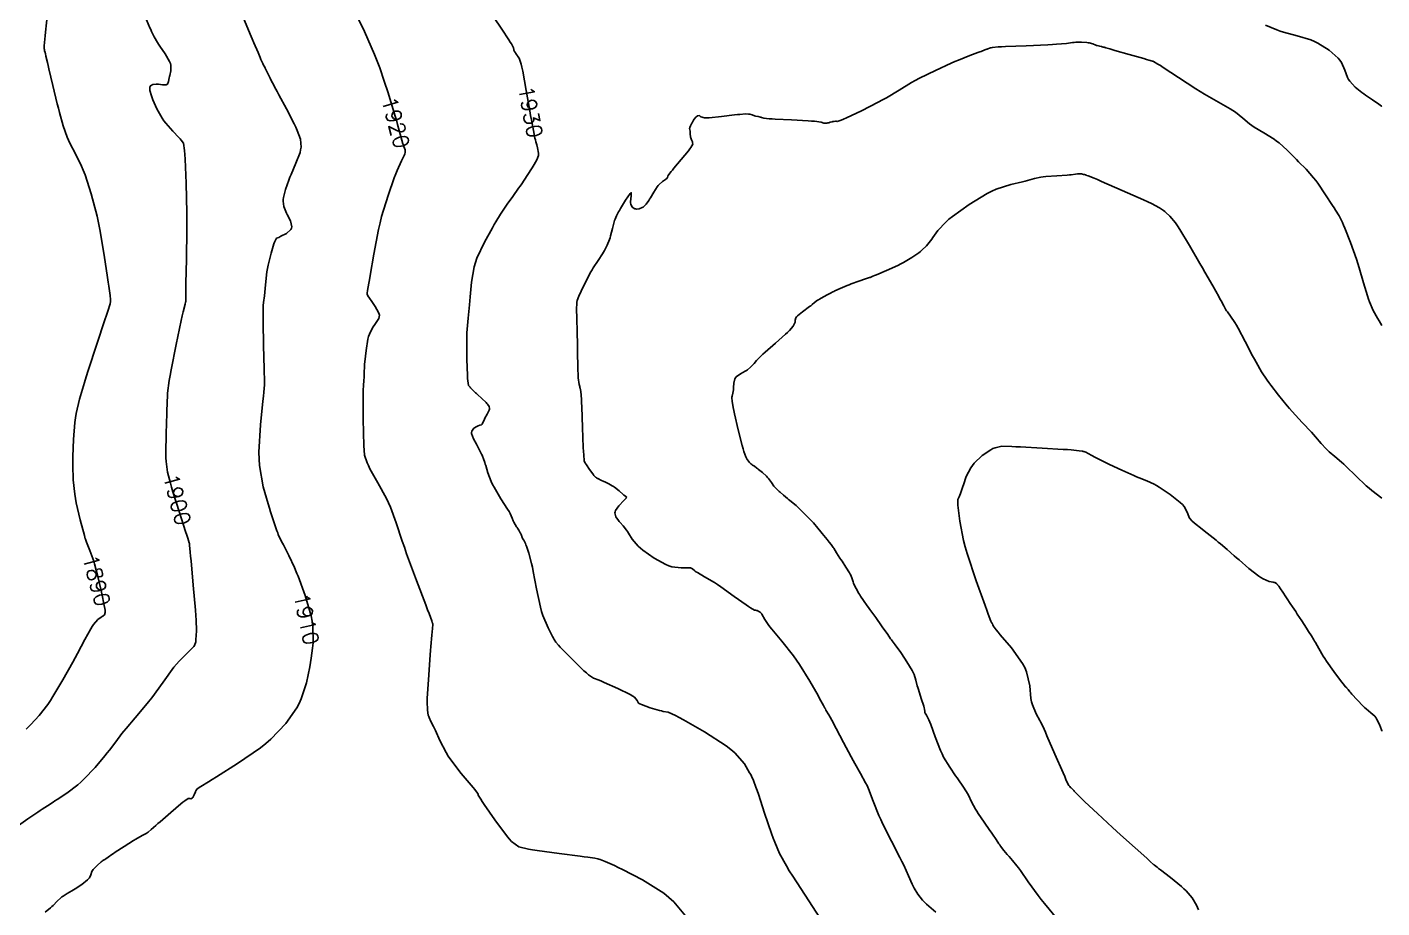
# Model space of a CAD drawing. Header units: metres. Extents: x 837477 to 838477, y 1189014 to 1191014.
# Drawn here: x 838139.6 to 838476.5, y 1189389.2 to 1189608.2 of the extents above; entities that cross this region are included whole.
import ezdxf

# ---------------------------------------------------------------- set-up
doc = ezdxf.new("R2010")
doc.units = ezdxf.units.M
doc.header["$LTSCALE"] = 0.3
doc.layers.add('COTAS 10', color=1, linetype='Continuous')
doc.styles.get("Standard").update_dxf_attribs({"font": 'simplex.shx'})

msp = doc.modelspace()

# ---------------------------------------------------------------- linework, layer by layer
at = {"layer": 'COTAS 10'}
for points, elevation in [([(838139.34, 1189433.655), (838139.932, 1189434.219), (838140.517, 1189434.798), (838142.579, 1189437.025), (838144.713, 1189439.804), (838145.345, 1189440.733), (838145.994, 1189441.731), (838148.486, 1189445.908), (838150.9, 1189450.256), (838151.501, 1189451.362), (838152.071, 1189452.425), (838153.885, 1189455.908), (838155.376, 1189458.621), (838155.743, 1189459.198), (838156.089, 1189459.7), (838157.176, 1189460.885), (838158.008, 1189461.491), (838158.194, 1189461.628), (838158.361, 1189461.752), (838158.803, 1189462.087), (838158.978, 1189462.653), (838158.977, 1189462.922), (838158.953, 1189463.239), (838158.687, 1189464.791), (838158.203, 1189466.974), (838158.042, 1189467.69), (838157.869, 1189468.454), (838157.148, 1189471.615), (838156.357, 1189474.712), (838156.141, 1189475.436), (838155.926, 1189476.102), (838155.159, 1189478.026), (838154.326, 1189480.136), (838154.07, 1189480.919), (838154.045, 1189481.001), (838153.803, 1189481.789), (838152.746, 1189485.652), (838151.795, 1189489.878), (838151.595, 1189490.978), (838151.423, 1189492.046), (838151.029, 1189495.652), (838150.903, 1189499.262), (838150.9, 1189500.334), (838150.91, 1189501.438), (838151.063, 1189505.686), (838151.441, 1189509.928), (838151.594, 1189511.029), (838151.768, 1189512.097), (838152.57, 1189515.686), (838153.802, 1189519.846), (838154.247, 1189521.274), (838154.738, 1189522.823), (838156.884, 1189529.412), (838158.879, 1189535.43), (838159.275, 1189536.618), (838159.602, 1189537.598), (838160.215, 1189539.412), (838160.317, 1189540.016), (838160.322, 1189540.234), (838160.317, 1189540.474), (838160.215, 1189541.523), (838159.89, 1189543.782), (838159.745, 1189544.785), (838159.575, 1189545.951), (838158.763, 1189551.523), (838157.677, 1189557.898), (838157.335, 1189559.57), (838156.974, 1189561.202), (838155.522, 1189566.759), (838153.966, 1189571.512), (838153.54, 1189572.638), (838153.117, 1189573.681), (838151.605, 1189576.759), (838150.226, 1189579.369), (838149.886, 1189580.118), (838149.565, 1189580.877), (838148.557, 1189583.711), (838147.617, 1189587.013), (838147.339, 1189588.067), (838147.052, 1189589.182), (838145.951, 1189593.711), (838144.99, 1189597.823), (838144.792, 1189598.674), (838144.623, 1189599.4), (838144.257, 1189600.985), (838144.1, 1189601.66), (838144.063, 1189601.813), (838144.028, 1189601.952), (838143.924, 1189602.33), (838143.857, 1189602.695), (838143.845, 1189602.824), (838143.836, 1189602.967), (838143.829, 1189603.586), (838143.957, 1189605.244), (838144.034, 1189606.041), (838144.128, 1189606.985), (838144.617, 1189611.617)], 1890), ([(838192.786, 1189611.886), (838195.074, 1189606.487), (838195.564, 1189605.33), (838195.991, 1189604.319), (838197.014, 1189601.886), (838197.531, 1189600.649), (838197.639, 1189600.391), (838197.731, 1189600.169), (838197.938, 1189599.676), (838198.07, 1189599.387), (838198.116, 1189599.294), (838198.166, 1189599.196), (838198.378, 1189598.797), (838198.671, 1189598.237), (838198.771, 1189598.038), (838198.88, 1189597.82), (838199.341, 1189596.872), (838199.849, 1189595.835), (838199.987, 1189595.561), (838200.124, 1189595.292), (838200.608, 1189594.368), (838201.433, 1189592.836), (838201.785, 1189592.184), (838202.19, 1189591.433), (838204.1, 1189587.897), (838206.008, 1189584.197), (838206.413, 1189583.342), (838206.764, 1189582.56), (838207.582, 1189580.35), (838207.692, 1189578.383), (838207.595, 1189577.754), (838207.443, 1189577.09), (838206.438, 1189574.389), (838205.202, 1189571.599), (838204.905, 1189570.878), (838204.627, 1189570.181), (838203.788, 1189567.848), (838203.298, 1189565.866), (838203.24, 1189565.39), (838203.216, 1189564.945), (838203.412, 1189563.599), (838203.914, 1189562.362), (838204.084, 1189561.985), (838204.266, 1189561.594), (838205.034, 1189560.057), (838205.401, 1189558.579), (838205.33, 1189558.224), (838205.185, 1189557.893), (838204.04, 1189556.894), (838202.674, 1189556.201), (838202.39, 1189556.063), (838202.147, 1189555.948), (838201.61, 1189555.727), (838201.235, 1189555.11), (838201.093, 1189554.746), (838200.936, 1189554.298), (838200.233, 1189551.98), (838199.527, 1189549.037), (838199.368, 1189548.195), (838199.224, 1189547.342), (838198.834, 1189544.16), (838198.578, 1189541.397), (838198.518, 1189540.807), (838198.463, 1189540.293), (838198.303, 1189539.069), (838198.237, 1189537.093), (838198.24, 1189536.104), (838198.253, 1189534.924), (838198.38, 1189529.069), (838198.529, 1189523.248), (838198.555, 1189522.089), (838198.576, 1189521.127), (838198.598, 1189519.287), (838198.43, 1189517.415), (838198.33, 1189516.431), (838198.207, 1189515.246), (838197.571, 1189509.287), (838197.201, 1189502.505), (838197.247, 1189500.8), (838197.356, 1189499.171), (838198.283, 1189493.913), (838199.518, 1189489.633), (838199.821, 1189488.619), (838200.107, 1189487.681), (838200.999, 1189484.912), (838201.711, 1189482.924), (838201.883, 1189482.477), (838202.044, 1189482.075), (838202.536, 1189480.999), (838203.121, 1189479.888), (838203.341, 1189479.464), (838203.586, 1189478.99), (838204.68, 1189476.857), (838206.064, 1189473.826), (838206.492, 1189472.786), (838206.658, 1189472.368), (838206.939, 1189471.658), (838208.717, 1189466.857), (838210.18, 1189461.792), (838210.43, 1189460.498), (838210.612, 1189459.251), (838210.709, 1189455.135), (838210.547, 1189453.771), (838210.25, 1189451.284), (838210.082, 1189450.203), (838209.897, 1189449.115), (838209.08, 1189445.135), (838207.725, 1189441.144), (838207.201, 1189440.05), (838206.612, 1189438.961), (838203.945, 1189435.065), (838200.219, 1189431.18), (838198.962, 1189430.097), (838197.608, 1189429.012), (838191.903, 1189425.065), (838186.648, 1189421.777), (838185.578, 1189421.107), (838184.673, 1189420.54), (838182.795, 1189419.362), (838182.142, 1189418.935), (838182.01, 1189418.842), (838181.9, 1189418.761), (838181.68, 1189418.561), (838181.543, 1189418.293), (838181.485, 1189418.168), (838181.418, 1189418.022), (838181.106, 1189417.312), (838180.758, 1189416.642), (838180.669, 1189416.521), (838180.583, 1189416.427), (838180.3, 1189416.322), (838180.031, 1189416.378), (838179.954, 1189416.386), (838179.877, 1189416.391), (838179.589, 1189416.381), (838178.751, 1189415.831), (838178.327, 1189415.494), (838177.819, 1189415.078), (838175.289, 1189412.911), (838172.672, 1189410.622), (838172.11, 1189410.128), (838171.618, 1189409.696), (838170.427, 1189408.643), (838169.657, 1189408.026), (838169.43, 1189407.869), (838169.197, 1189407.719), (838168.307, 1189407.225), (838167.04, 1189406.524), (838166.569, 1189406.243), (838166.046, 1189405.924), (838163.723, 1189404.456), (838161.496, 1189403.011), (838161.033, 1189402.705), (838160.637, 1189402.441), (838159.761, 1189401.829), (838159.355, 1189401.528), (838159.254, 1189401.46), (838159.159, 1189401.399), (838158.861, 1189401.234), (838158.412, 1189400.925), (838158.222, 1189400.774), (838158.004, 1189400.593), (838156.979, 1189399.704), (838156.005, 1189398.702), (838155.819, 1189398.451), (838155.669, 1189398.211), (838155.428, 1189397.44), (838155.074, 1189396.643), (838154.852, 1189396.386), (838154.576, 1189396.115), (838153.135, 1189395.005), (838151.49, 1189393.925), (838151.086, 1189393.671), (838150.705, 1189393.437), (838149.516, 1189392.758), (838148.502, 1189392.124), (838148.231, 1189391.919), (838147.964, 1189391.701), (838147.037, 1189390.809), (838146.026, 1189389.801), (838145.707, 1189389.51), (838145.371, 1189389.214), (838144.016, 1189388.105)], 1910), ([(838304.135, 1189386.196), (838300.393, 1189390.682), (838299.18, 1189391.794), (838297.889, 1189392.85), (838292.584, 1189396.196), (838287.632, 1189398.707), (838286.564, 1189399.237), (838285.627, 1189399.695), (838283.335, 1189400.75), (838282.065, 1189401.234), (838281.772, 1189401.331), (838281.504, 1189401.412), (838280.75, 1189401.572), (838279.029, 1189401.775), (838278.151, 1189401.883), (838277.1, 1189402.014), (838271.854, 1189402.676), (838266.439, 1189403.427), (838265.281, 1189403.614), (838264.271, 1189403.793), (838261.854, 1189404.365), (838260.052, 1189405.705), (838259.43, 1189406.367), (838258.753, 1189407.157), (838255.865, 1189411.062), (838253.269, 1189414.885), (838252.777, 1189415.622), (838252.384, 1189416.22), (838251.785, 1189417.22), (838251.785, 1189417.347), (838251.769, 1189417.395), (838251.747, 1189417.448), (838251.61, 1189417.683), (838250.877, 1189418.601), (838250.48, 1189419.084), (838249.998, 1189419.667), (838247.555, 1189422.597), (838244.911, 1189426.032), (838244.303, 1189426.932), (838243.748, 1189427.81), (838242.193, 1189430.798), (838241.122, 1189433.256), (838240.873, 1189433.8), (838240.645, 1189434.285), (838239.992, 1189435.544), (838239.542, 1189436.503), (838239.442, 1189436.798), (838239.352, 1189437.107), (838239.113, 1189438.33), (838239.061, 1189440.481), (838239.088, 1189441.375), (838239.133, 1189442.398), (838239.448, 1189447.17), (838239.834, 1189452.092), (838239.925, 1189453.209), (838240.008, 1189454.221), (838240.251, 1189456.988), (838240.401, 1189458.684), (838240.426, 1189459.02), (838240.444, 1189459.298), (838240.449, 1189459.818), (838240.384, 1189460.019), (838240.359, 1189460.095), (838240.33, 1189460.18), (838240.197, 1189460.562), (838239.527, 1189462.363), (838239.158, 1189463.343), (838238.711, 1189464.531), (838236.436, 1189470.562), (838233.959, 1189477.261), (838233.385, 1189478.872), (838232.858, 1189480.376), (838231.36, 1189484.924), (838229.94, 1189488.804), (838229.463, 1189489.886), (838228.95, 1189490.972), (838226.796, 1189494.924), (838224.834, 1189498.396), (838224.442, 1189499.18), (838224.116, 1189499.886), (838223.485, 1189501.794), (838223.314, 1189504.188), (838223.278, 1189505.2), (838223.247, 1189506.363), (838223.176, 1189511.828), (838223.17, 1189517.088), (838223.18, 1189518.123), (838223.194, 1189518.975), (838223.288, 1189520.528), (838223.382, 1189521.025), (838223.397, 1189521.211), (838223.407, 1189521.418), (838223.402, 1189522.34), (838223.451, 1189523.824), (838223.494, 1189524.385), (838223.55, 1189525.011), (838223.861, 1189527.815), (838224.343, 1189530.647), (838224.506, 1189531.291), (838224.683, 1189531.874), (838225.43, 1189533.473), (838226.187, 1189534.553), (838226.369, 1189534.81), (838226.54, 1189535.047), (838227.06, 1189535.749), (838227.187, 1189536.566), (838227.11, 1189536.876), (838226.984, 1189537.223), (838226.124, 1189538.777), (838225.132, 1189540.274), (838224.923, 1189540.585), (838224.741, 1189540.851), (838224.323, 1189541.436), (838224.163, 1189541.807), (838224.144, 1189541.938), (838224.137, 1189542.081), (838224.206, 1189542.699), (838224.532, 1189544.518), (838224.686, 1189545.418), (838224.869, 1189546.49), (838225.761, 1189551.795), (838226.962, 1189557.94), (838227.338, 1189559.543), (838227.734, 1189561.102), (838229.324, 1189566.376), (838230.888, 1189570.73), (838231.268, 1189571.71), (838231.624, 1189572.591), (838232.72, 1189574.958), (838233.426, 1189576.437), (838233.537, 1189576.759), (838233.611, 1189577.042), (838233.572, 1189577.749), (838233.244, 1189578.533), (838233.135, 1189578.865), (838233.019, 1189579.247), (838232.534, 1189581.041), (838231.722, 1189583.992), (838231.4, 1189585.103), (838231.036, 1189586.341), (838229.369, 1189591.874), (838228.398, 1189594.759), (838227.279, 1189598.083), (838226.648, 1189599.748), (838225.995, 1189601.389), (838223.445, 1189607.117), (838221.062, 1189612.042)], 1920), ([(838255.584, 1189610.789), (838257.641, 1189607.69), (838259.4, 1189605.042), (838259.741, 1189604.5), (838260.019, 1189604.042), (838260.495, 1189603.079), (838260.583, 1189602.678), (838260.616, 1189602.574), (838260.653, 1189602.472), (838260.816, 1189602.132), (838261.002, 1189601.825), (838261.053, 1189601.744), (838261.104, 1189601.665), (838261.285, 1189601.398), (838261.499, 1189601.111), (838261.571, 1189601.02), (838261.648, 1189600.925), (838261.97, 1189600.537), (838262.453, 1189599.048), (838262.631, 1189598.257), (838262.763, 1189597.623), (838262.829, 1189597.303), (838263.705, 1189592.492), (838264.588, 1189587.382), (838264.79, 1189586.239), (838264.973, 1189585.213), (838265.483, 1189582.492), (838265.88, 1189580.65), (838265.991, 1189580.178), (838266.104, 1189579.724), (838266.315, 1189578.959), (838266.518, 1189578.221), (838266.751, 1189576.917), (838266.748, 1189576.587), (838266.717, 1189576.27), (838266.365, 1189575.24), (838265.669, 1189574.073), (838265.421, 1189573.67), (838265.149, 1189573.233), (838263.968, 1189571.366), (838262.597, 1189569.284), (838262.205, 1189568.711), (838261.809, 1189568.139), (838260.333, 1189566.086), (838258.948, 1189564.177), (838258.608, 1189563.695), (838258.288, 1189563.234), (838257.288, 1189561.739), (838256.143, 1189559.844), (838255.731, 1189559.131), (838255.278, 1189558.337), (838253.298, 1189554.787), (838251.432, 1189550.77), (838251.051, 1189549.68), (838250.729, 1189548.601), (838250.054, 1189544.787), (838249.749, 1189541.129), (838249.66, 1189540.149), (838249.569, 1189539.182), (838249.223, 1189535.808), (838248.959, 1189532.234), (838248.92, 1189531.142), (838248.895, 1189530.005), (838248.927, 1189525.528), (838249.07, 1189521.641), (838249.116, 1189520.876), (838249.165, 1189520.246), (838249.361, 1189519.097), (838249.647, 1189518.767), (838249.751, 1189518.653), (838249.866, 1189518.53), (838250.375, 1189518.005), (838251.08, 1189517.314), (838251.319, 1189517.086), (838251.578, 1189516.842), (838252.673, 1189515.83), (838253.699, 1189514.857), (838253.914, 1189514.638), (838254.099, 1189514.441), (838254.519, 1189513.91), (838254.575, 1189513.376), (838254.531, 1189513.178), (838254.46, 1189512.956), (838253.99, 1189511.973), (838253.438, 1189510.969), (838253.316, 1189510.735), (838253.208, 1189510.519), (838252.932, 1189509.901), (838252.704, 1189509.498), (838252.626, 1189509.418), (838252.543, 1189509.351), (838252.192, 1189509.227), (838251.718, 1189509.089), (838251.557, 1189509.015), (838251.383, 1189508.924), (838250.647, 1189508.465), (838250.14, 1189507.721), (838250.11, 1189507.451), (838250.129, 1189507.154), (838250.595, 1189505.848), (838251.313, 1189504.481), (838251.49, 1189504.144), (838251.658, 1189503.826), (838252.185, 1189502.831), (838252.608, 1189501.995), (838252.711, 1189501.778), (838252.807, 1189501.567), (838253.102, 1189500.856), (838253.415, 1189499.921), (838253.522, 1189499.569), (838253.638, 1189499.176), (838254.134, 1189497.421), (838254.975, 1189495.195), (838255.309, 1189494.506), (838255.688, 1189493.785), (838257.421, 1189490.921), (838259.083, 1189488.318), (838259.416, 1189487.763), (838259.695, 1189487.279), (838260.244, 1189486.13), (838260.469, 1189485.47), (838260.544, 1189485.294), (838260.623, 1189485.123), (838260.954, 1189484.53), (838261.311, 1189483.96), (838261.407, 1189483.803), (838261.501, 1189483.647), (838261.832, 1189483.085), (838262.117, 1189482.585), (838262.183, 1189482.468), (838262.243, 1189482.36), (838262.411, 1189482.048), (838262.523, 1189481.812), (838262.547, 1189481.752), (838262.567, 1189481.695), (838262.616, 1189481.509), (838262.705, 1189481.273), (838262.752, 1189481.185), (838262.808, 1189481.086), (838263.087, 1189480.646), (838263.486, 1189479.842), (838263.616, 1189479.514), (838263.756, 1189479.141), (838264.335, 1189477.411), (838265.016, 1189474.811), (838265.22, 1189473.888), (838265.431, 1189472.878), (838266.251, 1189468.497), (838267.218, 1189464.002), (838267.522, 1189462.92), (838267.843, 1189461.907), (838269.132, 1189458.837), (838270.27, 1189456.702), (838270.495, 1189456.279), (838270.68, 1189455.929), (838271.024, 1189455.272), (838271.733, 1189454.481), (838272.149, 1189454.046), (838272.659, 1189453.518), (838275.296, 1189450.832), (838278.064, 1189448.138), (838278.659, 1189447.605), (838279.178, 1189447.165), (838280.431, 1189446.344), (838281.819, 1189445.817), (838282.424, 1189445.562), (838283.124, 1189445.26), (838286.449, 1189443.772), (838289.589, 1189442.214), (838290.173, 1189441.867), (838290.633, 1189441.556), (838291.264, 1189440.739), (838291.652, 1189440.115), (838291.958, 1189439.926), (838292.35, 1189439.731), (838294.487, 1189438.967), (838296.816, 1189438.299), (838297.33, 1189438.164), (838297.788, 1189438.051), (838298.967, 1189437.822), (838300.85, 1189437.021), (838301.751, 1189436.548), (838302.817, 1189435.965), (838308.037, 1189432.951), (838313.394, 1189429.459), (838314.546, 1189428.575), (838315.555, 1189427.727), (838318.002, 1189424.965), (838319.267, 1189422.799), (838319.531, 1189422.327), (838319.757, 1189421.911), (838320.262, 1189420.869), (838320.838, 1189419.202), (838321.11, 1189418.392), (838321.431, 1189417.43), (838322.994, 1189412.698), (838324.702, 1189407.685), (838325.114, 1189406.547), (838325.5, 1189405.517), (838326.672, 1189402.698), (838328.399, 1189399.609), (838329.135, 1189398.409), (838329.983, 1189397.059), (838333.974, 1189390.938), (838337.84, 1189385.087)], 1930), ([(838169.24, 1189610.007), (838170.108, 1189608.081), (838170.325, 1189607.611), (838170.532, 1189607.169), (838171.196, 1189605.798), (838171.969, 1189604.432), (838172.245, 1189603.991), (838172.548, 1189603.525), (838173.866, 1189601.615), (838175, 1189599.697), (838175.187, 1189599.224), (838175.32, 1189598.776), (838175.339, 1189597.371), (838175.045, 1189596.209), (838174.979, 1189595.915), (838174.92, 1189595.633), (838174.766, 1189594.714), (838174.466, 1189594.076), (838174.315, 1189593.971), (838174.135, 1189593.896), (838173.242, 1189593.885), (838172.214, 1189594.012), (838171.949, 1189594.024), (838171.692, 1189594.026), (838170.836, 1189593.951), (838170.232, 1189593.637), (838170.134, 1189593.488), (838170.066, 1189593.312), (838170.074, 1189592.454), (838170.472, 1189591.133), (838170.651, 1189590.666), (838170.86, 1189590.155), (838171.864, 1189587.942), (838173.194, 1189585.567), (838173.608, 1189584.953), (838174.043, 1189584.359), (838175.781, 1189582.374), (838177.33, 1189580.785), (838177.646, 1189580.44), (838177.913, 1189580.137), (838178.47, 1189579.386), (838178.71, 1189577.561), (838178.778, 1189576.58), (838178.846, 1189575.392), (838179.097, 1189569.386), (838179.265, 1189562.021), (838179.282, 1189559.977), (838179.285, 1189557.931), (838179.189, 1189550.522), (838179.054, 1189544.472), (838179.033, 1189543.283), (838179.019, 1189542.304), (838179.03, 1189540.522), (838179.037, 1189540.085), (838179.021, 1189539.954), (838178.997, 1189539.819), (838178.846, 1189539.294), (838178.383, 1189537.424), (838178.162, 1189536.441), (838177.901, 1189535.256), (838176.626, 1189529.294), (838175.365, 1189523.007), (838175.114, 1189521.616), (838174.905, 1189520.378), (838174.503, 1189517.171), (838174.366, 1189514.29), (838174.325, 1189513.256), (838174.281, 1189512.121), (838174.111, 1189507.171), (838174.055, 1189502.274), (838174.083, 1189501.172), (838174.086, 1189501.126), (838174.13, 1189500.18), (838174.457, 1189497.517), (838175.193, 1189494.8), (838175.498, 1189493.775), (838175.846, 1189492.632), (838177.466, 1189487.517), (838178.999, 1189482.773), (838179.292, 1189481.864), (838179.529, 1189481.129), (838179.909, 1189479.937), (838179.922, 1189479.827), (838179.927, 1189479.774), (838179.933, 1189479.712), (838179.96, 1189479.411), (838180.123, 1189477.666), (838180.215, 1189476.695), (838180.327, 1189475.511), (838180.9, 1189469.474), (838181.447, 1189463.227), (838181.543, 1189461.912), (838181.615, 1189460.777), (838181.673, 1189458.174), (838181.593, 1189456.873), (838181.578, 1189456.558), (838181.566, 1189456.263), (838181.548, 1189455.364), (838181.209, 1189454.463), (838180.995, 1189454.168), (838180.729, 1189453.852), (838179.332, 1189452.546), (838177.363, 1189450.569), (838176.736, 1189449.831), (838176.073, 1189449.01), (838173.386, 1189445.355), (838170.544, 1189441.434), (838169.785, 1189440.444), (838169.038, 1189439.496), (838166.439, 1189436.421), (838164.164, 1189433.809), (838163.621, 1189433.153), (838163.117, 1189432.526), (838161.609, 1189430.505), (838160.053, 1189428.407), (838159.517, 1189427.731), (838158.936, 1189427.014), (838156.458, 1189424.084), (838153.693, 1189421.158), (838152.931, 1189420.443), (838152.17, 1189419.771), (838149.435, 1189417.69), (838147.043, 1189416.116), (838146.5, 1189415.763), (838146.007, 1189415.445), (838144.658, 1189414.599), (838143.285, 1189413.72), (838142.779, 1189413.382), (838142.217, 1189413.003), (838139.734, 1189411.293), (838137.411, 1189409.694)], 1900), ([(838476.514, 1189588.507), (838476.4, 1189588.6), (838476.074, 1189588.842), (838475.718, 1189589.098), (838474.182, 1189590.131), (838472.473, 1189591.299), (838472.006, 1189591.639), (838471.543, 1189591.986), (838469.897, 1189593.301), (838468.513, 1189594.777), (838468.215, 1189595.226), (838467.953, 1189595.692), (838467.318, 1189597.52), (838466.479, 1189599.468), (838466.089, 1189600.009), (838465.631, 1189600.552), (838463.407, 1189602.517), (838460.563, 1189604.263), (838459.713, 1189604.667), (838458.837, 1189605.037), (838455.446, 1189606.084), (838452.067, 1189606.984), (838451.198, 1189607.261), (838450.358, 1189607.549), (838447.563, 1189608.691)], 1930), ([(838476.514, 1189534.014), (838476.173, 1189534.563), (838475.792, 1189535.202), (838475.437, 1189535.811), (838474.366, 1189537.761), (838473.446, 1189539.883), (838473.187, 1189540.601), (838472.925, 1189541.376), (838471.961, 1189544.644), (838470.865, 1189548.39), (838470.519, 1189549.466), (838470.155, 1189550.558), (838468.69, 1189554.644), (838467.291, 1189558.219), (838466.969, 1189558.989), (838466.675, 1189559.665), (838465.851, 1189561.313), (838464.952, 1189562.743), (838464.61, 1189563.282), (838464.229, 1189563.881), (838462.518, 1189566.561), (838460.571, 1189569.407), (838460.041, 1189570.112), (838459.515, 1189570.781), (838457.648, 1189572.895), (838455.805, 1189574.768), (838455.294, 1189575.284), (838454.783, 1189575.798), (838452.938, 1189577.648), (838450.933, 1189579.421), (838450.321, 1189579.888), (838449.686, 1189580.345), (838447.187, 1189581.905), (838444.759, 1189583.377), (838444.168, 1189583.778), (838443.612, 1189584.175), (838441.897, 1189585.585), (838440.072, 1189587.042), (838439.447, 1189587.47), (838438.771, 1189587.907), (838435.893, 1189589.573), (838432.403, 1189591.568), (838431.34, 1189592.213), (838430.234, 1189592.899), (838425.893, 1189595.708), (838422.142, 1189598.187), (838421.409, 1189598.664), (838420.809, 1189599.05), (838419.743, 1189599.686), (838419.571, 1189599.726), (838419.534, 1189599.736), (838419.501, 1189599.745), (838419.42, 1189599.772), (838418.508, 1189600.036), (838417.951, 1189600.195), (838417.263, 1189600.391), (838413.679, 1189601.408), (838410.081, 1189602.436), (838409.383, 1189602.638), (838408.814, 1189602.806), (838407.839, 1189603.115), (838407.699, 1189603.178), (838407.657, 1189603.19), (838407.613, 1189603.2), (838407.443, 1189603.216), (838407.287, 1189603.227), (838407.253, 1189603.233), (838407.222, 1189603.241), (838407.144, 1189603.279), (838406.988, 1189603.339), (838406.909, 1189603.359), (838406.815, 1189603.382), (838406.342, 1189603.48), (838405.73, 1189603.634), (838405.548, 1189603.692), (838405.359, 1189603.757), (838404.63, 1189604.045), (838403.733, 1189604.314), (838403.439, 1189604.367), (838403.125, 1189604.41), (838401.825, 1189604.487), (838400.377, 1189604.451), (838399.97, 1189604.424), (838399.559, 1189604.389), (838398.054, 1189604.198), (838395.593, 1189603.959), (838394.581, 1189603.893), (838393.425, 1189603.827), (838388.054, 1189603.588), (838382.927, 1189603.383), (838381.925, 1189603.338), (838381.104, 1189603.297), (838379.647, 1189603.192), (838379.363, 1189603.113), (838379.282, 1189603.088), (838379.199, 1189603.062), (838378.89, 1189602.959), (838378.527, 1189602.83), (838378.41, 1189602.787), (838378.286, 1189602.742), (838377.777, 1189602.553), (838376.858, 1189602.21), (838376.475, 1189602.067), (838376.036, 1189601.904), (838373.988, 1189601.143), (838371.213, 1189600.035), (838370.315, 1189599.652), (838369.362, 1189599.237), (838365.455, 1189597.465), (838361.472, 1189595.509), (838360.471, 1189594.978), (838359.515, 1189594.451), (838356.431, 1189592.587), (838353.294, 1189590.682), (838352.304, 1189590.129), (838351.262, 1189589.565), (838347.062, 1189587.438), (838343.368, 1189585.688), (838342.645, 1189585.363), (838342.052, 1189585.106), (838340.996, 1189584.752), (838340.76, 1189584.817), (838340.685, 1189584.824), (838340.606, 1189584.827), (838340.285, 1189584.8), (838339.926, 1189584.729), (838339.823, 1189584.704), (838339.718, 1189584.677), (838339.326, 1189584.559), (838338.944, 1189584.442), (838338.846, 1189584.415), (838338.751, 1189584.391), (838338.434, 1189584.322), (838338.038, 1189584.327), (838337.892, 1189584.349), (838337.732, 1189584.38), (838337.024, 1189584.569), (838335.41, 1189584.809), (838334.679, 1189584.874), (838333.824, 1189584.937), (838329.709, 1189585.159), (838325.653, 1189585.361), (838324.835, 1189585.413), (838324.15, 1189585.462), (838322.778, 1189585.625), (838322.25, 1189585.768), (838322.097, 1189585.805), (838321.941, 1189585.842), (838321.353, 1189585.964), (838320.76, 1189586.1), (838320.601, 1189586.144), (838320.445, 1189586.191), (838319.9, 1189586.387), (838319.317, 1189586.557), (838319.137, 1189586.588), (838318.948, 1189586.612), (838318.199, 1189586.642), (838316.806, 1189586.534), (838316.212, 1189586.471), (838315.527, 1189586.393), (838312.3, 1189585.995), (838309.184, 1189585.679), (838308.569, 1189585.653), (838308.062, 1189585.655), (838307.124, 1189585.885), (838306.852, 1189586.172), (838306.765, 1189586.21), (838306.672, 1189586.23), (838306.293, 1189586.15), (838305.893, 1189585.871), (838305.788, 1189585.765), (838305.684, 1189585.646), (838305.328, 1189585.111), (838305.026, 1189584.563), (838304.957, 1189584.435), (838304.895, 1189584.317), (838304.72, 1189583.98), (838304.593, 1189583.722), (838304.56, 1189583.655), (838304.527, 1189583.589), (838304.419, 1189583.369), (838304.351, 1189583.14), (838304.344, 1189583.07), (838304.343, 1189582.996), (838304.383, 1189582.705), (838304.443, 1189582.343), (838304.455, 1189582.224), (838304.464, 1189582.098), (838304.477, 1189581.575), (838304.528, 1189581.011), (838304.561, 1189580.858), (838304.602, 1189580.708), (838304.819, 1189580.177), (838305.029, 1189579.694), (838305.066, 1189579.573), (838305.093, 1189579.457), (838305.115, 1189579.085), (838304.649, 1189578.3), (838304.369, 1189577.924), (838304.023, 1189577.479), (838302.228, 1189575.299), (838300.403, 1189573.129), (838300.038, 1189572.69), (838299.733, 1189572.322), (838299.14, 1189571.577), (838298.968, 1189571.292), (838298.929, 1189571.213), (838298.893, 1189571.135), (838298.797, 1189570.854), (838298.574, 1189570.528), (838298.46, 1189570.422), (838298.322, 1189570.308), (838297.633, 1189569.84), (838296.782, 1189569.115), (838296.542, 1189568.84), (838296.3, 1189568.533), (838295.413, 1189567.155), (838294.579, 1189565.739), (838294.37, 1189565.408), (838294.172, 1189565.104), (838293.536, 1189564.226), (838292.926, 1189563.617), (838292.743, 1189563.482), (838292.554, 1189563.363), (838291.821, 1189563.053), (838291.085, 1189562.986), (838290.893, 1189563.02), (838290.707, 1189563.076), (838290.079, 1189563.467), (838289.677, 1189564.22), (838289.633, 1189564.503), (838289.619, 1189564.82), (838289.81, 1189566.237), (838289.828, 1189567.067), (838289.704, 1189567.015), (838289.524, 1189566.839), (838288.409, 1189565.185), (838287.158, 1189563.1), (838286.893, 1189562.653), (838286.662, 1189562.263), (838286.122, 1189561.324), (838285.785, 1189560.486), (838285.682, 1189560.16), (838285.575, 1189559.791), (838285.155, 1189558.12), (838284.687, 1189556.308), (838284.55, 1189555.852), (838284.408, 1189555.415), (838283.87, 1189554.003), (838283.177, 1189552.636), (838282.939, 1189552.229), (838282.68, 1189551.809), (838281.577, 1189550.187), (838280.381, 1189548.406), (838280.064, 1189547.885), (838279.753, 1189547.352), (838278.679, 1189545.327), (838277.753, 1189543.433), (838277.534, 1189542.983), (838277.333, 1189542.565), (838276.742, 1189541.321), (838276.367, 1189540.205), (838276.301, 1189539.867), (838276.251, 1189539.516), (838276.209, 1189538.146), (838276.283, 1189535.729), (838276.308, 1189534.718), (838276.333, 1189533.56), (838276.439, 1189528.146), (838276.57, 1189522.921), (838276.611, 1189521.883), (838276.654, 1189521.022), (838276.829, 1189519.386), (838277.009, 1189518.826), (838277.056, 1189518.644), (838277.102, 1189518.45), (838277.257, 1189517.648), (838277.416, 1189515.737), (838277.465, 1189514.844), (838277.515, 1189513.792), (838277.711, 1189508.676), (838277.899, 1189503.662), (838277.944, 1189502.675), (838277.986, 1189501.862), (838278.109, 1189500.372), (838278.379, 1189499.826), (838278.513, 1189499.608), (838278.672, 1189499.36), (838279.459, 1189498.222), (838280.25, 1189497.136), (838280.411, 1189496.922), (838280.547, 1189496.745), (838280.829, 1189496.416), (838280.952, 1189496.326), (838280.988, 1189496.3), (838281.024, 1189496.273), (838281.16, 1189496.168), (838281.416, 1189496.012), (838281.528, 1189495.953), (838281.658, 1189495.886), (838282.274, 1189495.586), (838283.018, 1189495.235), (838283.228, 1189495.136), (838283.44, 1189495.036), (838284.222, 1189494.67), (838285.102, 1189494.167), (838285.375, 1189493.981), (838285.662, 1189493.775), (838286.808, 1189492.864), (838287.81, 1189492.021), (838288.006, 1189491.858), (838288.167, 1189491.726), (838288.456, 1189491.502), (838288.52, 1189491.475), (838288.539, 1189491.466), (838288.559, 1189491.456), (838288.637, 1189491.416), (838288.689, 1189491.362), (838288.693, 1189491.344), (838288.693, 1189491.325), (838288.655, 1189491.241), (838288.581, 1189491.145), (838288.558, 1189491.116), (838288.534, 1189491.088), (838288.438, 1189490.978), (838288.119, 1189490.636), (838287.955, 1189490.46), (838286.767, 1189489.194), (838285.918, 1189487.991), (838285.809, 1189487.685), (838285.754, 1189487.392), (838286.014, 1189486.436), (838286.66, 1189485.555), (838286.85, 1189485.309), (838287.045, 1189485.062), (838287.786, 1189484.166), (838288.61, 1189483.113), (838288.855, 1189482.768), (838289.109, 1189482.4), (838290.089, 1189480.877), (838291.543, 1189479.135), (838292.095, 1189478.629), (838292.712, 1189478.112), (838295.48, 1189476.159), (838298.458, 1189474.56), (838299.207, 1189474.267), (838299.924, 1189474.038), (838302.243, 1189473.75), (838303.961, 1189473.79), (838304.299, 1189473.768), (838304.578, 1189473.731), (838305.089, 1189473.48), (838305.619, 1189472.973), (838305.909, 1189472.776), (838306.262, 1189472.555), (838308.055, 1189471.549), (838310.524, 1189470.09), (838311.303, 1189469.582), (838312.124, 1189469.029), (838315.432, 1189466.66), (838318.375, 1189464.513), (838318.966, 1189464.102), (838319.46, 1189463.769), (838320.434, 1189463.228), (838320.742, 1189463.197), (838320.817, 1189463.185), (838320.886, 1189463.173), (838321.096, 1189463.118), (838321.294, 1189463.036), (838321.356, 1189463.006), (838321.421, 1189462.972), (838321.682, 1189462.827), (838321.927, 1189462.667), (838321.982, 1189462.624), (838322.032, 1189462.583), (838322.163, 1189462.44), (838322.261, 1189462.292), (838322.29, 1189462.248), (838322.318, 1189462.201), (838322.426, 1189462.02), (838322.584, 1189461.729), (838322.644, 1189461.614), (838322.712, 1189461.483), (838323.019, 1189460.887), (838323.886, 1189459.643), (838324.307, 1189459.105), (838324.807, 1189458.482), (838327.268, 1189455.533), (838330.145, 1189451.871), (838330.908, 1189450.799), (838331.655, 1189449.702), (838334.233, 1189445.533), (838336.266, 1189441.969), (838336.67, 1189441.254), (838337.006, 1189440.657), (838337.649, 1189439.484), (838337.966, 1189438.883), (838338.098, 1189438.647), (838338.248, 1189438.381), (838338.949, 1189437.168), (838340.013, 1189435.258), (838340.393, 1189434.552), (838340.809, 1189433.77), (838342.622, 1189430.305), (838344.521, 1189426.715), (838344.993, 1189425.853), (838345.442, 1189425.049), (838346.865, 1189422.622), (838348.118, 1189420.319), (838348.458, 1189419.593), (838348.796, 1189418.828), (838349.993, 1189415.749), (838351.41, 1189412.191), (838351.886, 1189411.124), (838352.398, 1189410.022), (838354.553, 1189405.749), (838356.66, 1189401.692), (838357.143, 1189400.725), (838357.582, 1189399.827), (838358.804, 1189397.152), (838359.723, 1189395.098), (838359.972, 1189394.592), (838360.217, 1189394.112), (838361.082, 1189392.605), (838362.286, 1189391.105), (838362.746, 1189390.63), (838363.259, 1189390.129), (838365.57, 1189388.103)], 1940), ([(838476.514, 1189491.083), (838474.034, 1189492.956), (838473.312, 1189493.559), (838472.59, 1189494.186), (838469.992, 1189496.651), (838467.617, 1189498.982), (838467.036, 1189499.525), (838466.489, 1189500.022), (838464.788, 1189501.447), (838463.374, 1189502.634), (838463.006, 1189502.982), (838462.649, 1189503.337), (838461.447, 1189504.69), (838460.028, 1189506.35), (838459.534, 1189506.899), (838458.996, 1189507.487), (838456.689, 1189509.932), (838454.202, 1189512.61), (838453.551, 1189513.344), (838452.916, 1189514.075), (838450.76, 1189516.689), (838448.876, 1189519.163), (838448.412, 1189519.806), (838447.975, 1189520.43), (838446.605, 1189522.534), (838445.248, 1189524.89), (838444.819, 1189525.673), (838444.365, 1189526.514), (838442.534, 1189530.025), (838440.765, 1189533.359), (838440.352, 1189534.088), (838439.972, 1189534.734), (838438.874, 1189536.365), (838438.082, 1189537.409), (838437.894, 1189537.684), (838437.72, 1189537.953), (838437.204, 1189538.874), (838436.519, 1189540.181), (838436.238, 1189540.693), (838435.918, 1189541.27), (838434.431, 1189543.898), (838432.485, 1189547.289), (838431.875, 1189548.347), (838431.234, 1189549.458), (838428.661, 1189553.898), (838426.228, 1189557.931), (838425.674, 1189558.785), (838425.173, 1189559.523), (838423.799, 1189561.24), (838422.778, 1189562.147), (838422.5, 1189562.375), (838422.223, 1189562.594), (838421.24, 1189563.301), (838419.225, 1189564.357), (838418.298, 1189564.795), (838417.211, 1189565.296), (838411.952, 1189567.633), (838406.812, 1189569.864), (838405.799, 1189570.298), (838404.965, 1189570.652), (838403.435, 1189571.268), (838403.108, 1189571.361), (838403.032, 1189571.385), (838402.962, 1189571.408), (838402.76, 1189571.486), (838402.511, 1189571.565), (838402.411, 1189571.589), (838402.298, 1189571.613), (838401.776, 1189571.708), (838401.179, 1189571.761), (838401.017, 1189571.758), (838400.857, 1189571.749), (838400.294, 1189571.653), (838399.246, 1189571.507), (838398.78, 1189571.465), (838398.239, 1189571.423), (838395.651, 1189571.269), (838392.92, 1189571.064), (838392.288, 1189570.991), (838391.711, 1189570.91), (838390.075, 1189570.559), (838388.396, 1189570.096), (838387.791, 1189569.945), (838387.126, 1189569.785), (838384.218, 1189569.123), (838380.617, 1189567.911), (838379.514, 1189567.404), (838378.366, 1189566.822), (838373.838, 1189564.098), (838369.71, 1189561.152), (838368.814, 1189560.429), (838368.025, 1189559.747), (838366.066, 1189557.619), (838364.866, 1189555.909), (838364.555, 1189555.49), (838364.254, 1189555.095), (838363.246, 1189553.866), (838362.114, 1189552.762), (838361.735, 1189552.446), (838361.328, 1189552.126), (838359.622, 1189550.931), (838357.497, 1189549.688), (838356.827, 1189549.338), (838356.12, 1189548.985), (838353.272, 1189547.689), (838350.775, 1189546.629), (838350.29, 1189546.425), (838349.895, 1189546.259), (838349.215, 1189545.987), (838349.13, 1189545.969), (838349.111, 1189545.964), (838349.092, 1189545.96), (838349.04, 1189545.947), (838348.612, 1189545.802), (838348.357, 1189545.715), (838348.043, 1189545.607), (838346.416, 1189545.05), (838344.485, 1189544.354), (838343.98, 1189544.159), (838343.487, 1189543.964), (838341.814, 1189543.25), (838340.468, 1189542.635), (838340.182, 1189542.502), (838339.933, 1189542.384), (838339.345, 1189542.094), (838338.871, 1189541.836), (838338.694, 1189541.74), (838337.615, 1189541.154), (838336.661, 1189540.599), (838336.418, 1189540.443), (838336.183, 1189540.287), (838335.41, 1189539.717), (838334.831, 1189539.25), (838334.718, 1189539.159), (838334.626, 1189539.085), (838334.465, 1189538.956), (838334.136, 1189538.711), (838332.426, 1189537.437), (838331.184, 1189536.404), (838330.957, 1189536.167), (838330.779, 1189535.951), (838330.557, 1189535.347), (838330.553, 1189534.831), (838330.513, 1189534.67), (838330.456, 1189534.501), (838330.11, 1189533.828), (838329.15, 1189532.743), (838328.707, 1189532.314), (838328.186, 1189531.83), (838325.664, 1189529.619), (838323.109, 1189527.398), (838322.567, 1189526.907), (838322.098, 1189526.471), (838321.001, 1189525.344), (838320.381, 1189524.609), (838320.211, 1189524.419), (838320.042, 1189524.235), (838319.441, 1189523.62), (838318.705, 1189523.023), (838318.451, 1189522.85), (838318.176, 1189522.674), (838317.001, 1189522.011), (838315.941, 1189521.236), (838315.739, 1189520.988), (838315.575, 1189520.727), (838315.312, 1189519.665), (838315.268, 1189518.589), (838315.242, 1189518.318), (838315.21, 1189518.058), (838315.045, 1189517.22), (838314.898, 1189516.447), (838314.877, 1189516.229), (838314.865, 1189516.008), (838314.892, 1189515.196), (838315.18, 1189513.607), (838315.333, 1189512.897), (838315.517, 1189512.069), (838316.444, 1189508.101), (838317.418, 1189504.186), (838317.631, 1189503.39), (838317.821, 1189502.72), (838318.302, 1189501.343), (838318.602, 1189500.835), (838318.677, 1189500.712), (838318.748, 1189500.597), (838318.978, 1189500.247), (838319.189, 1189499.976), (838319.249, 1189499.91), (838319.31, 1189499.848), (838319.532, 1189499.66), (838319.811, 1189499.461), (838319.906, 1189499.393), (838320.009, 1189499.319), (838320.448, 1189499.003), (838321.053, 1189498.547), (838321.261, 1189498.385), (838321.486, 1189498.207), (838322.448, 1189497.435), (838323.445, 1189496.526), (838323.693, 1189496.261), (838323.929, 1189495.991), (838324.68, 1189494.971), (838325.29, 1189494.071), (838325.437, 1189493.877), (838325.574, 1189493.707), (838325.992, 1189493.294), (838326.468, 1189492.913), (838326.643, 1189492.763), (838326.836, 1189492.594), (838327.686, 1189491.826), (838328.64, 1189490.979), (838328.898, 1189490.76), (838329.154, 1189490.548), (838330.053, 1189489.84), (838330.828, 1189489.233), (838331.005, 1189489.084), (838331.165, 1189488.943), (838331.608, 1189488.506), (838332.14, 1189487.943), (838332.357, 1189487.723), (838332.603, 1189487.476), (838333.745, 1189486.354), (838335.106, 1189484.943), (838335.49, 1189484.514), (838335.878, 1189484.068), (838337.308, 1189482.319), (838338.528, 1189480.764), (838338.784, 1189480.44), (838339.005, 1189480.163), (838339.505, 1189479.548), (838339.88, 1189479.046), (838340.021, 1189478.84), (838340.178, 1189478.605), (838340.882, 1189477.516), (838341.734, 1189476.186), (838341.985, 1189475.8), (838342.242, 1189475.406), (838343.226, 1189473.918), (838344.082, 1189472.541), (838344.259, 1189472.217), (838344.41, 1189471.918), (838344.737, 1189471.047), (838344.99, 1189470.237), (838345.095, 1189469.976), (838345.214, 1189469.7), (838345.77, 1189468.572), (838346.443, 1189467.371), (838346.636, 1189467.05), (838346.832, 1189466.733), (838347.565, 1189465.628), (838348.491, 1189464.32), (838348.809, 1189463.876), (838349.154, 1189463.396), (838350.62, 1189461.366), (838352.074, 1189459.34), (838352.412, 1189458.863), (838352.721, 1189458.422), (838353.602, 1189457.134), (838354.312, 1189456.106), (838354.514, 1189455.829), (838354.718, 1189455.556), (838355.474, 1189454.598), (838356.391, 1189453.381), (838356.697, 1189452.944), (838357.026, 1189452.464), (838358.401, 1189450.37), (838359.67, 1189448.231), (838359.931, 1189447.723), (838360.154, 1189447.252), (838360.633, 1189445.853), (838360.969, 1189444.446), (838361.102, 1189443.969), (838361.251, 1189443.455), (838361.934, 1189441.285), (838362.551, 1189439.314), (838362.659, 1189438.926), (838362.74, 1189438.606), (838362.806, 1189438.018), (838362.807, 1189437.79), (838362.848, 1189437.696), (838362.905, 1189437.59), (838363.256, 1189437.097), (838363.871, 1189435.919), (838364.095, 1189435.381), (838364.341, 1189434.75), (838365.425, 1189431.706), (838366.728, 1189428.33), (838367.113, 1189427.49), (838367.509, 1189426.691), (838369.026, 1189424.146), (838370.489, 1189422.045), (838370.852, 1189421.525), (838371.195, 1189421.033), (838372.28, 1189419.478), (838373.203, 1189418.038), (838373.445, 1189417.618), (838373.68, 1189417.188), (838374.478, 1189415.558), (838375.413, 1189413.752), (838375.734, 1189413.212), (838376.082, 1189412.654), (838377.565, 1189410.493), (838379.031, 1189408.453), (838379.369, 1189407.972), (838379.678, 1189407.527), (838380.546, 1189406.22), (838381.253, 1189405.15), (838381.459, 1189404.854), (838381.671, 1189404.558), (838382.472, 1189403.489), (838383.308, 1189402.458), (838383.54, 1189402.186), (838383.773, 1189401.919), (838384.619, 1189401.004), (838385.74, 1189399.649), (838386.147, 1189399.104), (838386.596, 1189398.486), (838388.565, 1189395.645), (838391.023, 1189392.228), (838391.78, 1189391.248), (838392.57, 1189390.253), (838395.699, 1189386.537)], 1950), ([(838476.514, 1189433.135), (838476.487, 1189433.199), (838476.382, 1189433.463), (838475.889, 1189434.776), (838475.208, 1189436.198), (838474.984, 1189436.531), (838474.745, 1189436.838), (838473.753, 1189437.729), (838472.567, 1189438.652), (838472.206, 1189438.979), (838471.83, 1189439.337), (838470.354, 1189440.89), (838469.053, 1189442.354), (838468.789, 1189442.656), (838468.566, 1189442.913), (838468.104, 1189443.469), (838467.892, 1189443.733), (838467.826, 1189443.806), (838467.757, 1189443.88), (838467.482, 1189444.145), (838466.85, 1189444.898), (838466.556, 1189445.28), (838466.21, 1189445.736), (838464.531, 1189448.007), (838462.735, 1189450.552), (838462.315, 1189451.18), (838461.929, 1189451.775), (838460.816, 1189453.65), (838459.988, 1189455.153), (838459.783, 1189455.514), (838459.587, 1189455.851), (838458.965, 1189456.868), (838458.26, 1189457.958), (838458.012, 1189458.341), (838457.741, 1189458.759), (838456.571, 1189460.564), (838455.479, 1189462.245), (838455.257, 1189462.585), (838455.07, 1189462.871), (838454.685, 1189463.451), (838454.302, 1189464.02), (838454.116, 1189464.298), (838453.895, 1189464.63), (838452.808, 1189466.265), (838451.71, 1189467.914), (838451.482, 1189468.255), (838451.286, 1189468.545), (838450.855, 1189469.172), (838450.638, 1189469.457), (838450.577, 1189469.532), (838450.517, 1189469.604), (838450.298, 1189469.851), (838449.883, 1189470.076), (838449.699, 1189470.135), (838449.485, 1189470.193), (838448.463, 1189470.392), (838446.954, 1189471.001), (838446.434, 1189471.318), (838445.868, 1189471.699), (838443.454, 1189473.611), (838440.976, 1189475.747), (838440.37, 1189476.269), (838439.8, 1189476.762), (838438.028, 1189478.293), (838436.331, 1189479.726), (838435.808, 1189480.157), (838435.262, 1189480.603), (838433.094, 1189482.336), (838431.102, 1189483.914), (838430.666, 1189484.261), (838430.279, 1189484.571), (838429.302, 1189485.366), (838428.724, 1189486.042), (838428.59, 1189486.277), (838428.467, 1189486.532), (838428.117, 1189487.621), (838427.299, 1189489.03), (838426.882, 1189489.486), (838426.381, 1189489.97), (838423.882, 1189491.956), (838421.135, 1189493.806), (838420.479, 1189494.204), (838419.867, 1189494.552), (838418.033, 1189495.398), (838416.139, 1189496.121), (838415.49, 1189496.391), (838414.786, 1189496.692), (838411.793, 1189498.033), (838408.781, 1189499.447), (838408.066, 1189499.794), (838407.402, 1189500.122), (838405.432, 1189501.144), (838404.046, 1189501.896), (838403.751, 1189502.053), (838403.493, 1189502.188), (838402.881, 1189502.494), (838402.404, 1189502.653), (838402.231, 1189502.697), (838402.041, 1189502.74), (838401.209, 1189502.893), (838399.219, 1189503.083), (838398.299, 1189503.149), (838397.22, 1189503.222), (838391.988, 1189503.532), (838386.637, 1189503.812), (838385.482, 1189503.865), (838384.469, 1189503.908), (838381.988, 1189503.977), (838380.291, 1189503.623), (838379.772, 1189503.4), (838379.231, 1189503.123), (838377.1, 1189501.672), (838375.112, 1189499.774), (838374.662, 1189499.215), (838374.256, 1189498.642), (838373.149, 1189496.455), (838372.422, 1189494.42), (838372.255, 1189493.943), (838372.103, 1189493.503), (838371.677, 1189492.228), (838371.378, 1189491.38), (838371.306, 1189491.21), (838371.239, 1189491.068), (838371.037, 1189490.788), (838371.007, 1189489.891), (838371.049, 1189489.361), (838371.113, 1189488.708), (838371.525, 1189485.331), (838372.491, 1189480.514), (838372.905, 1189478.953), (838373.382, 1189477.294), (838375.633, 1189470.482), (838377.813, 1189464.414), (838378.245, 1189463.223), (838378.603, 1189462.245), (838379.277, 1189460.482), (838379.437, 1189460.166), (838379.472, 1189460.1), (838379.502, 1189460.043), (838379.576, 1189459.917), (838379.618, 1189459.853), (838379.638, 1189459.817), (838379.668, 1189459.753), (838379.712, 1189459.647), (838379.73, 1189459.603), (838379.751, 1189459.553), (838379.851, 1189459.317), (838380.616, 1189458.311), (838381.057, 1189457.775), (838381.597, 1189457.127), (838384.377, 1189453.858), (838387.158, 1189449.972), (838387.7, 1189448.936), (838388.142, 1189447.916), (838388.913, 1189444.377), (838389.234, 1189441.224), (838389.393, 1189440.449), (838389.581, 1189439.715), (838390.511, 1189437.418), (838391.42, 1189435.788), (838391.594, 1189435.475), (838391.735, 1189435.222), (838391.968, 1189434.809), (838391.983, 1189434.785), (838391.987, 1189434.777), (838391.992, 1189434.769), (838392.008, 1189434.738), (838392.509, 1189433.592), (838392.818, 1189432.882), (838393.202, 1189432.002), (838395.203, 1189427.401), (838397.222, 1189422.768), (838397.617, 1189421.867), (838397.94, 1189421.13), (838398.514, 1189419.85), (838398.639, 1189419.648), (838398.679, 1189419.592), (838398.721, 1189419.536), (838398.894, 1189419.336), (838399.099, 1189419.126), (838399.162, 1189419.064), (838399.227, 1189419), (838399.485, 1189418.758), (838399.793, 1189418.455), (838399.891, 1189418.353), (838399.993, 1189418.244), (838400.407, 1189417.783), (838401.5, 1189416.68), (838402.031, 1189416.165), (838402.661, 1189415.56), (838405.759, 1189412.62), (838409.472, 1189409.163), (838410.489, 1189408.231), (838411.502, 1189407.311), (838415.123, 1189404.081), (838418.009, 1189401.535), (838418.559, 1189401.045), (838419.001, 1189400.65), (838419.697, 1189400), (838419.703, 1189399.959), (838419.709, 1189399.948), (838419.718, 1189399.937), (838419.767, 1189399.894), (838419.833, 1189399.851), (838419.871, 1189399.827), (838419.942, 1189399.782), (838420.601, 1189399.284), (838420.99, 1189398.986), (838421.469, 1189398.619), (838423.947, 1189396.714), (838426.642, 1189394.508), (838427.257, 1189393.952), (838427.816, 1189393.419), (838429.363, 1189391.688), (838430.425, 1189389.874), (838430.679, 1189389.288), (838430.915, 1189388.666)], 1960)]:
    msp.add_lwpolyline(points, dxfattribs=dict(at, elevation=elevation))

# ---------------------------------------------------------------- texts
at = {"layer": 'COTAS 10', "char_height": 3.8, "attachment_point": 7}
for s, insert, rotation in [('1930', (838261.665, 1189593.226, 1930), 280.79127), ('1920', (838227.662, 1189590.26, 1920), 285.35238), ('1900', (838173.349, 1189496.53, 1900), 284.99523), ('1890', (838153.314, 1189476.404, 1890), 285.05339), ('1910', (838205.839, 1189466.999, 1910), 281.82181)]:
    msp.add_mtext(s, dxfattribs=dict(at, insert=insert, rotation=rotation))

doc.saveas('drawing.dxf')
